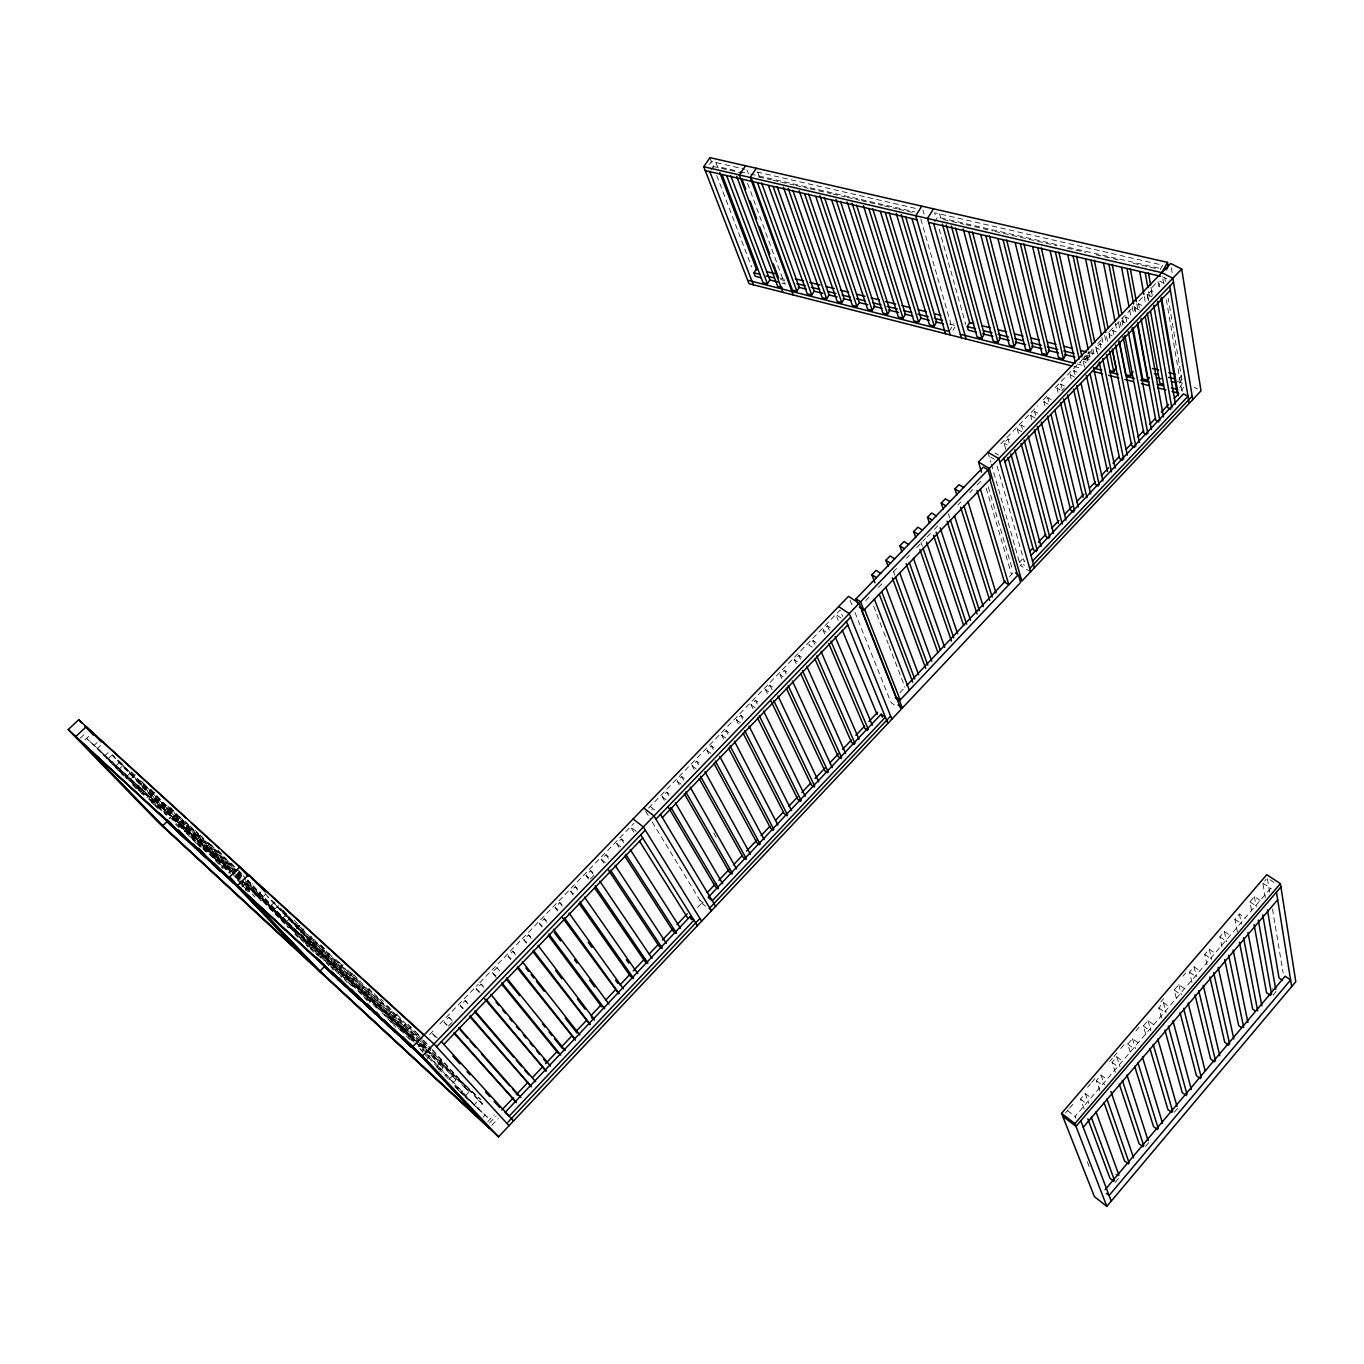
<?xml version="1.0" encoding="UTF-8"?>
<svg xmlns="http://www.w3.org/2000/svg" width="1364" height="1364" viewBox="0 0 1364 1364"><rect width="100%" height="100%" fill="white"/><g stroke="black" fill="none" stroke-linecap="round" stroke-linejoin="round"><path stroke-width="0.75" stroke-dasharray="5 3.75" d="M1179.758 387.802L1182.4 382.875L1168.198 298.204M1183.492 387.206L1181.718 390.513L1185.197 392.372M1181.207 375.714L1178.922 379.942L1179.536 383.54L1181.804 379.294L1177.712 378.271M1160.201 269.543L1162.639 265.162L934.596 212.784L935.738 216.91M1080.1 363.114L1081.652 360.369M949.208 331.435L953.828 323.677M952.993 330.293L954.834 327.19M934.664 221.991L939.608 213.926L940.734 217.984M709.365 164.55L711.411 161.515L744.812 169.187M710.849 170.142L715.964 162.572L717.481 166.544L738.009 171.165M1115.258 1182.366L1119.639 1177.149L1115.65 1174.063M1145.504 1146.476L1148.761 1142.606M1174.336 1112.24L1177.575 1108.421M1273.004 995.174L1276.107 991.492L1272.049 988.695M1084.175 1108.983L1080.51 1099.094L1085.267 1093.553L1090.978 1097.85M1099.861 1090.689L1096.332 1080.663L1101.072 1075.139L1106.784 1079.401M1115.36 1072.24L1112.069 1062.317L1116.775 1056.844L1122.504 1061.056M1130.245 1052.138L1127.738 1044.091L1132.41 1038.635L1138.156 1042.829M1145.692 1034.117L1143.305 1025.967L1147.959 1020.545L1153.705 1024.688M1161.565 1018.004L1158.786 1007.928L1163.407 1002.54L1169.17 1006.632M1176.297 998.158L1174.182 990.008L1178.786 984.638L1184.549 988.695M1192 982.506L1189.493 972.174L1194.063 966.837L1199.843 970.861M1207.038 964.655L1204.719 954.442L1209.271 949.139L1215.051 953.112M1222.059 947.128L1219.859 936.795L1224.378 931.527L1230.175 935.465M1237.387 931.8L1234.914 919.268L1239.416 914.016L1245.23 917.921M1251.419 910.078L1249.901 901.809L1254.369 896.608L1260.183 900.462M1270.617 888.305L1075.071 1116.417L1076.929 1121.293M1065.455 1112.973L1068.217 1109.75M1069.598 1108.131L1075.139 1101.703M1087.568 1087.21L1090.348 1084.005M1091.729 1082.385L1097.253 1075.957M1109.699 1061.465L1112.461 1058.242M1113.842 1056.64L1119.367 1050.195M1120.765 1048.592L1126.289 1042.164M1135.973 1030.894L1141.497 1024.449M1160.849 1001.926L1163.611 998.704M1182.98 976.181L1185.742 972.958M1265.315 897.614L1262.859 883.19L1266.201 879.303M487.732 1121.651L494.279 1114.746M489.54 1122.981L496.104 1116.059M1022.386 559.121L1019.471 562.207L1024.586 565.344M899.78 692.861L905.304 686.996M1009.496 576.665L1013.299 572.641M491.756 1125.351L498.303 1118.446M697.464 907.537L701.659 903.087L650.014 818.4M1030.638 571.789L1020.408 565.531L1024.79 560.894M432.644 1050.672L478.525 1100.288L474.041 1104.993L425.039 1052.479M432.456 1049.786L482.515 1103.953L478.031 1108.676L424.835 1051.627M482.907 1117.269L485.158 1114.899L458.611 1090.45M432.047 1052.258L465.294 1088.131L460.827 1092.82L464.783 1096.451L469.25 1091.763L431.757 1051.286M452.763 1083.204L456.105 1079.708L430.461 1052.053M448.841 1079.589L452.183 1076.111L420.76 1042.266M436.974 1066.495L439.208 1064.176L429.131 1053.349M439.754 1071.217L443.078 1067.739L430.154 1053.843M448.432 1026.069L452.064 1022.318M590.424 878.979L593.903 875.381M1061.721 390.769L1064.346 388.041M865.629 600.62L869.84 596.256M878.45 587.338L882.866 582.752M893.164 572.062L897.58 567.492M906.429 558.319L909.362 555.267M916.727 547.646L925.559 538.473M927.026 536.956L932.925 530.852M934.391 529.317L940.273 523.213M957.937 504.902L960.887 501.85M969.719 492.677L972.668 489.625M977.136 484.987L982.967 478.952M427.222 1058.958L430.189 1055.907L419.089 1044.585M418.083 1046.512L423.761 1040.63M429.558 1034.628L433.991 1030.042M439.907 1023.938L478.338 984.177M479.821 982.66L633.902 823.31M648.582 808.136L840.071 610.117L842.628 616.375M1000.801 443.88L1037.544 405.892M1043.426 399.805L1049.308 393.719M1055.19 387.649L1080.169 361.801M1081.635 360.284L1090.467 351.162M1097.815 343.558L1103.681 337.488M1109.563 331.401L1133.092 307.088M1138.957 301.001L1143.373 296.448M1152.188 287.327L1158.07 281.24M447.017 1025.421L444.187 1022.25L449.012 1017.237L453.274 1021.056M463.061 1008.814L460.265 1005.592L465.09 1000.63L469.352 1004.398M479.02 992.293L476.275 989.036L481.066 984.092L483.913 986.581M496.223 977.494L492.199 972.566L496.956 967.639L499.821 970.111M510.682 959.506L508.039 956.181L512.779 951.271L517.075 954.953M526.402 943.223L523.81 939.864L528.516 934.988L531.397 937.426M542.037 927.043L539.496 923.65L544.185 918.79L547.066 921.194M557.586 910.93L555.097 907.503L559.769 902.678L562.65 905.048M573.068 894.903L570.612 891.442L575.267 886.634L579.615 890.181M588.464 878.962L586.077 875.449L590.68 870.675L595.045 874.188M603.792 863.088L601.439 859.559L606.042 854.802L608.958 857.121M619.034 847.3L616.733 843.736L621.302 838.996L625.701 842.441M664.285 800.327L662.154 796.729L666.672 792.075L669.622 794.308M679.238 784.846L677.158 781.214L681.642 776.576L686.075 779.901M694.106 769.432L692.077 765.784L696.544 761.163L699.493 763.363M708.922 754.104L706.927 750.422L711.36 745.835L714.327 748.001M723.653 738.862L721.692 735.145L726.108 730.575L729.092 732.724M738.299 723.687L736.389 719.936L740.788 715.384L743.772 717.515M752.894 708.581L751.018 704.796L755.4 700.261L758.384 702.375M767.403 693.543L765.579 689.724L769.944 685.222L774.428 688.377M781.862 678.59L780.072 674.737L784.402 670.253L787.403 672.333M796.235 663.688L794.479 659.835L798.793 655.368L803.311 658.454M816.132 642.58L813.132 640.551L808.835 644.984L813.353 648.053M824.743 634.055L823.106 630.202L827.385 625.786L830.403 627.815M1005.694 449.216L1004.006 443.061L1008.013 438.918L1011.116 440.691M1018.431 433.292L1017.356 429.251L1021.346 425.108L1024.449 426.881M1031.696 419.566L1030.655 415.491L1034.628 411.382L1037.731 413.139M1044.892 405.909L1043.886 401.8L1047.842 397.708L1052.496 400.317M1058.038 392.303L1057.049 388.177L1060.987 384.102L1065.659 386.677M1071.115 378.766L1070.16 374.623L1074.082 370.565L1077.202 372.27M1084.551 367.257L1083.204 361.119L1087.108 357.078L1091.797 359.602M1097.509 353.839L1096.196 347.684L1100.083 343.66L1103.203 345.331M1109.972 338.442L1109.12 334.299L1112.99 330.31L1116.127 331.964M1122.811 325.144L1121.992 320.983L1125.846 317.011L1128.983 318.647M1135.581 311.913L1134.814 307.735L1138.633 303.78L1141.787 305.4M1148.676 300.83L1147.567 294.539L1151.369 290.6L1154.524 292.203M405.62 1024.023L401.971 1027.757L423.59 1050.928M410.99 1026.581L406.148 1031.576L414.775 1040.834M397.146 1013.929L392.303 1018.891L414.042 1042.164M391.809 1011.389L388.177 1015.106L412.883 1041.533M374.52 1002.574L379.345 997.647L383.437 1001.398M378.612 1006.325L382.227 1002.625M361 990.179L364.614 986.513M369.866 988.985L365.041 993.879L395.355 1026.205M352.406 973.044L347.615 977.886L370.923 1002.693M351.622 981.569L356.413 976.692M332.083 968.952L334.964 966.036M343.114 964.536L338.323 969.361L369.9 1002.949M325.161 957.289L328.741 953.692M326.081 963.103L328.98 960.188L414.741 1038.856M328.502 965.678L331.384 962.762L280.438 908.629M334.351 965.729L339.142 960.904M315.681 941.757L312.117 945.32L336.857 971.543M316.67 954.783L319.551 951.901L267.787 896.983M317.761 955.465L320.659 952.566L245.503 883.65M324.803 950.094L321.222 953.692L353.088 987.502M320.199 958.039L323.08 955.141M311.793 938.193L308.23 941.757L341.767 977.289M300.097 925.235L295.357 929.958L328.468 964.979M303.95 928.748L299.21 933.488L333.686 969.975M286.15 914.733L282.604 918.262L317.369 954.971M286.423 921.757L291.146 917.051M274.693 902.013L269.987 906.668L299.125 937.409M278.478 905.474L273.755 910.146L308.656 946.974M257.472 895.21L262.178 890.573M265.912 894L261.206 898.637L289.015 927.929M241.752 887.111L248.606 880.394M245.452 890.504L252.306 883.787M235.887 876.523L239.996 872.517M224.293 864.759L227.788 861.349M212.221 853.693L216.876 849.175M220.661 861.434L224.156 858.024M200.252 842.713L203.73 839.337M208.624 850.386L213.261 845.868M196.689 839.44L201.326 834.956M184.873 828.596L188.334 825.254M188.403 831.835L193.023 827.385M169.136 818.843L171.932 816.166L234.557 873.608M173.16 817.854L177.763 813.438M176.655 821.077L181.276 816.644M161.549 807.215L164.618 804.283M165.027 810.404L168.096 807.454M154.644 792.296L150.057 796.678L181.514 829.039M153.501 799.833L156.553 796.9M143.237 781.879L138.668 786.227L166.34 815.041M145.13 786.448L142.078 789.347L169.699 818.127M130.415 772.996L127.381 775.86L161.003 810.847M135.326 774.633L130.756 778.963L161.429 810.881M119.231 762.749L116.196 765.613L144.09 794.598M122.572 765.801L119.538 768.682L147.397 797.633M108.131 752.587L105.113 755.434L143.425 795.212M111.456 755.622L108.421 758.486L143.749 795.161M97.134 742.528L94.116 745.358L123.698 776.048M100.424 745.545L97.407 748.376L126.954 779.032M80.22 738.18L86.239 732.57M84.977 739.765L89.495 735.554M757.02 172L917.921 208.948M740.055 171.642L748.29 173.552M750.353 174.012L914.937 211.949M940.7 217.882L1161.258 268.725M713.338 166.459L719.527 167.891M721.59 168.352L727.762 169.784M729.825 170.261L742.204 173.109M758.691 176.928L771.052 179.775M773.115 180.253L779.304 181.668M781.367 182.145L793.729 185.01M795.792 185.487L808.17 188.334M810.233 188.812L830.847 193.569M832.91 194.046L845.271 196.893M847.334 197.371L859.695 200.218M861.758 200.696L867.947 202.128M870.01 202.605L882.372 205.453M884.435 205.93L896.813 208.777M898.876 209.255L915.363 213.057M943.274 219.502L963.939 224.259M966.002 224.736L992.856 230.942M994.919 231.42L1056.912 245.708M1067.228 248.095L1085.829 252.391M1096.162 254.761L1118.889 260.012M1133.348 263.354L1156.075 268.589M1088.779 352.509L1096.997 354.572M780.089 278.154L784.317 279.211M1085.437 355.032L1093.638 357.095M780.6 279.535L784.692 280.575M1084.397 356.123L1092.615 358.203M949.6 324.086L955.755 325.638M1084.448 358.135L1090.637 359.704M1177.303 381.579L1183.492 383.148M781.879 283.013L785.971 284.053M1083.118 359.158L1087.227 360.198M1077.168 363.949L1085.369 366.029M1073.86 366.439L1082.044 368.536M1162.486 276.687L1167.993 279.467M1164.191 283.405L1158.684 280.609L1159.758 286.9M1147.567 294.539L1152.273 296.96M1134.814 307.735L1139.52 310.174M1121.992 320.983L1125.13 322.637M1109.12 334.299L1112.257 335.97M1194.063 387.171L1197.541 389.013M1096.196 347.684L1099.333 349.355M1083.204 361.119L1086.324 362.807M1070.16 374.623L1074.832 377.18M1057.049 388.177L1060.169 389.899M1043.886 401.8L1048.541 404.409M1030.655 415.491L1035.31 418.134M1017.356 429.251L1022.011 431.911M1004.006 443.061L1007.092 444.852M994.885 452.933L998.482 455.03M990.844 457.093L994.458 459.208M1274.112 882.474L1267.309 878.007L1269.731 892.465M1262.859 883.19L1271.35 888.782M841.111 618.028L835.808 614.516L838.246 620.398M1249.901 901.809L1255.715 905.679M823.106 630.202L826.141 632.231M1234.914 919.268L1240.711 923.172M894.375 704.83L891.016 702.545L853.25 608.139M1219.859 936.795L1225.656 940.751M794.479 659.835L797.497 661.881M1204.719 954.442L1210.499 958.432M780.072 674.737L783.072 676.817M1189.493 972.174L1195.256 976.198M765.579 689.724L768.58 691.838M1174.182 990.008L1179.945 994.066M751.018 704.796L755.503 707.967M1158.786 1007.928L1164.532 1012.037M736.389 719.936L740.857 723.142M1143.305 1025.967L1149.051 1030.11M721.692 735.145L726.159 738.384M1127.738 1044.091L1133.467 1048.285M706.927 750.422L711.377 753.695M1112.069 1062.317L1117.798 1066.563M692.077 765.784L696.51 769.074M1096.332 1080.663L1102.044 1084.926M677.158 781.214L681.574 784.556M1080.51 1099.094L1086.204 1103.408M662.154 796.729L666.57 800.088M1067.466 1110.62L1075.787 1116.963M654.567 809.892L650.151 806.499L652.333 810.114M636.357 831.409L630.492 826.84L633.851 832.193M699.971 900.308L703.227 902.883M701.659 903.087L709.809 909.498M616.733 843.736L621.114 847.18M601.439 859.559L605.804 863.037M586.077 875.449L588.975 877.802M570.612 891.442L573.511 893.812M555.097 907.503L557.978 909.89M539.496 923.65L542.378 926.054M523.81 939.864L526.674 942.302M508.039 956.181L510.903 958.636M492.199 972.566L496.479 976.283M476.275 989.036L480.554 992.804M460.265 1005.592L463.112 1008.132M444.187 1022.25L447.017 1024.79M437.111 1037.799L431.467 1032.667L437.162 1038.908M236.108 875.04L243.951 882.218M416.31 1040.289L425.67 1048.865M427.222 1050.297L480.247 1098.924M240.2 879.115L167.158 812.126L112.615 755.162M241.769 880.547L413.94 1038.481M420.163 1044.193L424.835 1048.473M426.403 1049.905L480.912 1099.913M231.249 871.153L86.495 738.35L230.942 871.238M414.349 1039.112L248.794 887.231L416.89 1041.84M181.139 827.232L184.328 830.182M191.83 837.053L195.052 840.019M202.605 846.959L205.862 849.942M213.483 856.933L216.757 859.951M224.446 867.01L227.754 870.044M235.512 877.154L238.836 880.223L235.972 877.018M272.681 911.288L246.049 883.719M303.916 939.966L307.429 943.189L247.856 880.189M343.097 975.942L270.925 899.865M351.571 983.717L355.203 987.059L281.376 908.543M367.428 998.278L297.42 924.315M376.038 1006.189L379.738 1009.599L311.231 936.522M388.433 1017.578L392.184 1021.005M439.208 1064.176L443.078 1067.739M452.183 1076.111L456.105 1079.708M465.294 1088.131L469.25 1091.763M478.525 1100.288L482.515 1103.953M465.55 1097.168L487.391 1117.286L485.158 1114.899M148.864 799.168L157.661 808.306M151.421 802.22L154.354 805.272M132.871 785.17L137.287 789.773M112.24 754.889L200.252 847.18M111.899 754.957L185.078 831.767M186.544 833.302L196.825 844.026M175.53 824.197L179.877 828.732M144.038 783.771L229.203 873.045M140.68 780.702L224.225 868.288M131.387 772.007L223.304 868.374M130.978 772.024L213.995 859.064M215.461 860.599L222.741 868.203M120.117 762.016L201.497 847.027M202.963 848.561L208.811 854.665M118.446 760.379L205.35 851.494M179.86 816.746L233.943 873.591M235.409 875.125L242.724 882.815M244.173 884.349L250.021 890.487L243.73 884.332M170.551 807.437L174.933 812.04M176.399 813.575L242.263 882.781M169.835 807.778L230.124 870.897M240.354 881.621L254.949 896.949M167.874 806.192L230.891 872.176M232.357 873.71L238.206 879.848M239.655 881.383L249.902 892.124M150.995 789.551L229.817 872.142M237.148 879.848L248.896 892.141M150.483 789.483L230.652 873.489M239.467 882.73L248.282 891.971M300.574 938.961L307.855 946.633M210.653 844.299L236.603 871.664M238.035 873.182L243.815 879.269M245.247 880.786L284.172 921.842L246.066 882.133M208.539 842.56L235.972 871.477M237.404 873.011L240.303 876.046M294.863 934.101L297.778 937.17M200.269 835.007L206.066 841.111M207.516 842.645L243.713 880.786M245.162 882.303L288.247 927.622M195.291 830.25L203.986 839.423M205.453 840.94L235.904 873.028M237.353 874.546L240.252 877.598M190.005 825.817L235.12 873.284M236.569 874.818L261.308 900.854L244.804 883.94M185.061 821.094L234.591 873.216M236.057 874.733L243.338 882.406M239.126 870.965L242.042 874.051M231.147 863.037L245.691 878.433M247.157 879.968L309.543 946.207M310.992 947.724L319.67 956.897M218.325 850.71L222.707 855.33M224.173 856.882L237.319 870.761M238.785 872.312L241.701 875.398M247.549 881.57L295.749 932.465L246.918 881.4M217.66 850.505L226.424 859.78M227.89 861.315L236.671 870.59M238.137 872.125L245.452 879.848M310.122 948.509L314.487 953.112M271.743 900.172L355.51 989.514M265.093 893.676L269.475 898.313M338.306 973.095L347.036 982.336M294.027 920.12L299.79 926.241M301.222 927.776L377.777 1009.428M280.49 908.185L367.445 1000.886M321.222 945.201L327.019 951.39M328.468 952.942L410.121 1039.982M320.233 944.758L403.233 1033.23M310.122 935.926L395.713 1027.177M416.208 1042.369L423.403 1050.075M350.241 972.191L414.537 1041.107M347.735 970.111L413.582 1040.664M419.839 1048.37L422.738 1051.474M428.552 1057.68L437.247 1066.989M438.697 1068.541L448.841 1079.401M454.638 1085.608L464.783 1096.451M338.562 961.722L404.733 1032.531L333.208 956.607M420.146 1049.291L423.045 1052.411M424.511 1053.963L428.859 1058.617M436.122 1066.392L439.038 1069.495M455.013 1086.596L459.378 1091.268M374.162 993.623L418.68 1041.499M420.112 1043.034L428.722 1052.309M368.689 988.371L374.452 994.561M375.884 996.112L414.741 1037.885M420.487 1044.074L427.682 1051.797M367.99 989.122L414.264 1038.822M420.061 1045.029L427.29 1052.786M353.856 974.595L358.203 979.267M359.653 980.818L417.64 1043.034M407.239 1024.824L421.664 1040.391M423.096 1041.943L430.308 1049.734M397.35 1014.833L401.698 1019.505M403.13 1021.073L420.487 1039.777M421.936 1041.346L430.598 1050.706M387.7 1006.001L429.029 1050.519M386.489 1005.353L419.345 1040.732M415.287 1031.218L422.431 1038.959M423.863 1040.51L431.024 1048.251M408.262 1024.313L415.423 1032.071M416.855 1033.622L431.212 1049.121M449.012 1017.237L453.257 1022.028M465.09 1000.63L467.852 1003.853M481.066 984.092L483.777 987.348M496.956 967.639L499.633 970.946M512.779 951.271L515.404 954.612M528.516 934.988L531.09 938.364M544.185 918.79L546.708 922.2M559.769 902.678L562.241 906.122M575.267 886.634L577.688 890.112M590.68 870.675L593.067 874.188M606.042 854.802L608.378 858.348M621.302 838.996L623.604 842.577M645.632 811.188L648.923 816.593M666.672 792.075L668.786 795.672M681.642 776.576L683.705 780.208M713.73 832.944L717.873 840.224M696.544 761.163L698.556 764.829M711.36 745.835L713.338 749.535M726.108 730.575L728.052 734.292M740.788 715.384L742.698 719.135M755.4 700.261L757.259 704.063M769.944 685.222L772.655 690.951M784.402 670.253L786.176 674.106M798.793 655.368L800.532 659.238M813.132 640.551L814.819 644.456M827.385 625.786L829.823 631.583M850.113 600.279L852.466 606.179M873.676 606.145L882.849 629.895M883.616 631.873L888.203 643.74M888.97 645.735L905.031 687.286M1087.347 1161.872L1089.631 1167.789M709.928 157.627L713.679 167.482M716.714 175.445L751.649 266.918M747.608 183.373L784.522 283.678M1085.267 1093.553L1088.898 1103.493M746.943 169.767L748.41 173.757M893.403 571.192L894.869 575.182M757.77 172.256L759.936 178.241M1101.072 1075.139L1104.465 1084.977M921.024 542.343L922.388 546.316M1116.775 1056.844L1120.032 1066.801M948.44 513.921L949.736 517.945M1132.41 1038.635L1135.513 1048.745M986.206 488.21L1011.628 574.824M988.218 486.812L1012.702 570.595M1147.959 1020.545L1150.909 1030.775M987.962 452.268L990.861 462.379M991.372 464.152L1020.408 565.531M920.819 219.075L951.032 324.444M922.899 210.09L924.076 214.233M997.101 466.096L1024.176 561.542M939.114 229.016L965.712 324.393M1008.013 438.918L1009.121 442.942M1163.407 1002.54L1166.152 1012.651M1021.346 425.108L1022.42 429.183M1178.786 984.638L1181.395 994.885M1034.628 411.382L1035.668 415.457M1047.842 397.708L1048.848 401.817M1194.063 966.837L1196.484 976.965M1060.987 384.102L1061.959 388.228M1074.082 370.565L1075.02 374.708M1209.271 949.139L1211.556 959.386M1087.108 357.078L1087.995 361.17M1088.728 351.707L1090.501 359.925M1092.922 348.86L1094.678 357.095M1091.507 349.593L1092.82 355.765M1095.701 346.746L1097.014 352.918M1100.083 343.66L1100.936 347.769M1101.856 337.42L1103.135 343.609M1224.378 931.527L1226.543 941.893M1104.635 335.288L1106.323 343.523M1106.596 336.635L1107.858 342.824M1108.949 332.424L1110.211 338.613M1112.99 330.31L1113.825 334.436M1115.411 323.132L1117.048 331.384M1118.616 323.012L1120.236 331.264M1120.253 322.347L1121.072 326.473M1239.416 914.016L1241.393 924.263M1122.64 318.085L1123.851 324.291M1125.846 317.011L1127.039 323.234M1129.818 310.89L1130.603 315.016M1132.222 306.593L1133.774 314.862M1133.995 305.962L1135.53 314.232M1138.633 303.78L1139.4 307.94M1136.775 303.729L1137.917 309.935M1254.369 896.608L1256.227 906.958M1144.277 296.551L1145.385 302.757M1148.59 291.64L1149.681 297.846M1147.056 294.3L1148.164 300.506M1151.011 287.293L1152.461 295.562M1151.369 290.6L1152.478 296.892M1158.036 281.683L1159.11 287.975M1162.827 278.785L1163.56 283.115M1166.373 299.739L1182.315 394.077M1164.72 277.557L1165.419 281.683M1272.476 909.004L1283.149 973.061M1171.335 267.685L1172.375 273.993"/><path stroke-width="1.5" d="M1132.955 327.394L1142.725 379.004L1147.874 380.317L1149.409 377.504M1119.094 341.682L1125.641 374.674L1130.756 375.97L1133.058 371.792M1110.364 370.803L1113.757 371.656L1116.059 367.496L1112.291 348.928M703.773 166.732L1161.804 272.647L1167.499 262.382L709.928 157.627L703.773 166.732L748.989 283.678L1071.814 365.927M1166.271 269.85L1168.164 266.423L1167.499 262.382M1096.878 367.376L1099.196 363.216M1032.65 246.884L1058.481 357.641L1063.46 358.903L1065.778 354.776L1041.329 247.958M1015.242 242.843L1041.977 353.447L1046.921 354.691L1049.257 350.599L1023.938 243.917M997.971 238.836L1025.575 349.286L1030.485 350.531L1032.838 346.456L1006.649 239.928M980.801 234.864L1009.292 345.16L1014.168 346.388L1016.521 342.33L989.497 235.938M963.223 228.862L993.128 341.051L997.971 342.279L1000.324 338.238L972.464 231.999M946.309 224.941L977.067 336.976L981.875 338.187L984.245 334.163L955.567 228.078M976.471 332.202L968.252 330.122L967.281 326.593L969.651 322.586L973.76 323.626M896.233 213.347L929.515 324.905L934.238 326.098L936.625 322.126L905.543 216.484M880.411 211.556L913.88 320.949L918.569 322.126L920.956 318.17L889.106 212.665M863.446 205.742L898.347 316.994L903.002 318.187L905.389 314.232L872.789 208.88M847.215 201.991L882.917 313.089L887.538 314.249L889.942 310.327L856.575 205.129M933.488 208.811L927.52 218.462L961.313 337.778M831.767 200.269L867.589 309.202L872.176 310.361L874.58 306.457L840.48 201.395M921.774 206.135L915.807 215.768L950.231 334.947M815.791 196.552L852.347 305.331L856.916 306.491L859.32 302.586L824.504 197.695M799.219 190.858L837.223 301.495L841.759 302.637L844.163 298.767L808.63 194.012M783.447 187.209L822.185 297.676L826.686 298.818L829.107 294.965L792.859 190.346M768.495 185.589L807.249 293.891L811.716 295.016L814.155 291.18L777.207 186.732M752.212 179.98L792.416 290.123L796.849 291.248L799.287 287.412L761.606 183.015M722.136 174.797L763.022 282.672L767.403 283.78L769.859 279.978L730.831 175.871M761.419 277.847L755.281 276.295L753.951 272.817L756.406 269.049M756.338 168.266L750.217 177.473L793.166 294.931M745.494 165.777L739.373 174.967L782.851 292.305M1106.835 1206.373L1295.8 981.654L1280.387 883.633L1266.764 874.699L1061.584 1113.365L1094.405 1196.654L1106.835 1206.373L1074.917 1123.578L1061.584 1113.365M1105.113 1189.715L1285.144 976.215L1290.617 979.932L1109.102 1195.495L1106.426 1193.415M1280.915 886.924L1075.991 1126.374L1062.692 1116.178M1083.255 1127.278L1277.676 899.763M1074.917 1123.578L1280.387 883.633M1018.345 574.67L1020.596 582.462L902.388 707.984L899.507 700.67L1018.345 574.67L1015.396 572.863M1032.548 561.133L1187.993 396.293L1183.509 393.906L1031.048 555.387M506.862 1123.339L699.92 918.449M709.757 908.015L890.641 716.066M1029.718 568.464L1192.153 396.089M509.045 1125.709L433.974 1043.971L78.72 719.766L68.2 729.569L157.423 821.452L498.559 1136.843L901.075 709.382L859.167 603.297L848.527 596.341L412.678 1046.717L489.147 1128.13M501.782 1110.023L513.461 1097.662M516.393 1094.576L528.073 1082.215M532.454 1077.577L542.667 1066.767M545.6 1063.681L557.279 1051.32M561.661 1046.682L571.874 1035.856M576.256 1031.218L586.469 1020.408M590.851 1015.771L601.081 1004.961M605.463 1000.324L615.676 989.497M620.057 984.876L630.287 974.049M633.203 970.963L644.882 958.602M649.264 953.965L658.028 944.689M662.41 940.052L672.623 929.242M677.004 924.604L687.234 913.795M707.251 892.602L715.981 883.361M718.896 880.274L729.092 869.482M733.457 864.861L742.204 855.62M746.568 851L756.764 840.207M761.129 835.586L769.876 826.328M775.707 820.173L782.987 812.467M788.801 806.294L797.548 797.053M801.913 792.416L810.659 783.175M815.024 778.554L825.22 767.762M829.585 763.141L838.331 753.883M842.696 749.262L851.443 740.021M855.808 735.401L864.554 726.142M868.919 721.522L877.649 712.281M1029.701 551.38L1032.616 548.294M1038.464 542.105L1045.779 534.364M1051.627 528.175L1058.924 520.451M1064.773 514.262L1072.087 506.521M1076.469 501.884L1083.783 494.143M1089.631 487.954L1095.48 481.782M1101.328 475.593L1108.625 467.852M1113.007 463.214L1118.855 457.025M1126.17 449.285L1132.018 443.095M1137.866 436.923L1143.714 430.734M1149.562 424.545L1155.41 418.356M1161.258 412.167L1168.556 404.426M1174.404 398.254L1178.786 393.599M906.753 685.461L1005.251 581.166M689.792 916.847L505.106 1112.444L509.164 1116.178L693.986 920.171L689.792 916.847L691.514 919.592M881.093 714.207L708.069 897.461L712.298 900.769L885.406 717.174L881.093 714.207L882.355 717.311M498.559 1136.843L422.55 1055.804L859.167 603.297M987.979 469.813L990.537 478.628L863.872 610.151L860.582 601.831L987.979 469.813L983.342 467.068L856.012 598.847L857.99 603.843M1181.718 269.032L1201.002 390.854L1021.858 581.115L989.343 468.398L1181.718 269.032L1170.653 263.491L978.517 462.038L981.466 472.097M436.497 1046.699L645.308 830.113M655.913 819.116L850.676 617.125M999.863 462.379L1173.517 282.263M443.846 1044.398L642.7 837.973M662.358 817.582L847.845 625.036M1004.944 461.953L1170.38 290.225M874.904 582.701L871.886 574.756L876.097 570.408L880.667 573.34M888.066 566.162L885.901 560.28L890.078 555.949L894.665 558.848M901.945 551.806L899.831 545.873L903.991 541.559L908.595 544.441M915.756 537.501L913.71 531.534L917.853 527.237L922.456 530.084M929.515 523.264L927.503 517.263L931.629 512.983L936.25 515.814M943.206 509.096L941.245 503.06L945.354 498.798L949.975 501.594M956.829 494.996L954.919 488.909L959.011 484.68L963.632 487.459M228.999 877.598L239.945 866.89L248.691 876.182M705.273 170.602L916.949 219.723M928.645 222.434L1160.645 276.261M766.653 271.624L774.854 273.67M795.331 278.819L803.532 280.882M809.687 282.416L819.917 284.991M826.072 286.542L834.274 288.588M840.412 290.14L848.613 292.203M856.814 294.249L864.998 296.312M871.153 297.863L879.337 299.91M885.492 301.461L895.739 304.036M901.877 305.57L910.078 307.633M918.279 309.696L926.463 311.742M934.664 313.805L940.819 315.357M981.978 325.689L990.196 327.752M998.414 329.815L1006.615 331.878M1014.833 333.941L1023.051 336.004M1031.269 338.067L1039.487 340.13M1047.705 342.193L1055.924 344.257M1064.125 346.32L1072.343 348.383M1080.561 350.446L1086.733 351.997M1152.444 368.502L1158.616 370.036M1168.88 372.628L1175.052 374.162M753.951 272.817L760.106 274.369M766.244 275.92L774.445 277.983M797.002 283.678L805.203 285.741M811.341 287.293L819.542 289.356M827.743 291.419L835.944 293.499M842.1 295.05L850.284 297.113M856.439 298.665L864.64 300.728M872.841 302.791L881.042 304.854M887.18 306.406L897.427 308.997M903.582 310.549L911.783 312.612M917.938 314.163L928.185 316.738M934.323 318.289L942.524 320.352M967.281 326.593L975.499 328.673M983.717 330.736L991.935 332.816M998.107 334.368L1008.371 336.959M1014.543 338.511L1022.761 340.591M1030.979 342.654L1041.244 345.245M1047.416 346.797L1057.697 349.389M1063.852 350.94L1074.133 353.532M1154.268 373.736L1158.377 374.776M1168.658 377.368L1174.813 378.919M769.603 279.91L777.787 281.99M798.247 287.156L806.431 289.219M814.632 291.299L822.816 293.362M828.954 294.914L837.138 296.977M843.276 298.528L851.46 300.609M859.644 302.672L867.828 304.752M873.966 306.303L882.15 308.366M888.305 309.918L898.535 312.509M904.673 314.061L912.857 316.124M921.041 318.187L929.225 320.267M935.363 321.819L943.547 323.882M982.626 333.754L992.873 336.345M999.028 337.897L1009.275 340.506M1015.43 342.057L1025.694 344.649M1031.849 346.2L1042.096 348.792M1048.251 350.343L1058.515 352.935M1064.67 354.504L1074.917 357.095M1156.962 377.828L1161.071 378.868M1171.335 381.46L1175.427 382.5M782.083 287.497L777.668 286.389L736.748 176.399M1163.39 384.256L1159.929 383.369L1147.26 313.089M747.66 280.234L949.208 331.435M960.324 334.265L1075.122 363.421M1093.57 368.11L1101.771 370.207M1109.972 372.287L1118.173 374.367M1126.357 376.447L1134.558 378.527M1140.713 380.096L1148.914 382.176M1157.115 384.256L1163.27 385.824M1171.471 387.905L1177.609 389.473M1092.274 371.127L1102.504 373.736M1108.642 375.305L1118.872 377.913M1125.01 379.482L1133.211 381.562M1141.395 383.642L1149.579 385.739M1157.763 387.819L1165.947 389.899M1172.085 391.468L1178.223 393.037M1161.804 272.647L1172.852 278.222L1192.733 399.652M1170.721 409.285L1167.755 407.666L1150.551 311.299M1158.769 421.936L1155.802 420.317L1137.525 322.33M1146.766 434.656L1143.799 433.019L1124.823 335.51M1134.712 447.426L1131.745 445.772L1112.478 350.821M1122.606 460.248L1119.656 458.577L1099.231 362.057M1098.242 486.061L1095.292 484.373L1073.485 389.115M987.962 452.268L998.806 458.594L1030.638 571.789M1073.656 512.114L1070.723 510.392L1047.433 416.139M978.517 462.038L989.343 468.398M1048.865 538.388L1045.932 536.632L1021.125 443.436M954.919 488.909L959.54 491.688M1036.384 551.602L1033.452 549.828L1007.962 457.434M941.245 503.06L945.866 505.856M927.503 517.263L932.106 520.093M913.71 531.534L918.296 534.381M899.831 545.873L904.417 548.754M885.901 560.28L890.47 563.196M871.886 574.756L876.455 577.688M856.012 598.847L860.582 601.831M859.32 607.168L863.872 610.151M838.621 606.588L849.243 613.595L891.886 719.152M895.176 697.737L899.507 700.67M898.075 705.052L902.388 707.984M1282.194 980.085L1279.023 977.937L1267.429 909.959M1270.6 995.481L1266.542 992.685L1254.062 924.536M867.692 730.337L864.827 728.359L828.835 643.689M1255.374 1010.997L1252.664 1009.121L1239.45 942.251M854.41 744.42L851.545 742.425L814.819 658.624M1241.411 1027.552L1238.717 1025.643L1224.684 959.523M841.059 758.554L838.195 756.543L800.6 673.373M1228.742 1045.131L1224.701 1042.249L1209.834 976.897M827.641 772.774L824.794 770.728L786.329 688.189M1214.642 1061.857L1210.601 1058.941L1195.017 994.902M814.172 787.045L811.324 784.982L771.069 701.164M1200.473 1078.651L1196.45 1075.719L1180.013 1012.446M800.634 801.384L797.804 799.304L757.566 718.027M1186.237 1095.548L1182.213 1092.598L1164.907 1030.11M787.045 815.791L784.215 813.694L743.09 733.048M1171.932 1112.53L1167.891 1109.546L1149.903 1048.387M773.388 830.25L770.558 828.153L728.529 748.154M1157.542 1129.597L1153.518 1126.579L1134.643 1066.222M759.663 844.793L756.85 842.662L713.918 763.328M1143.066 1146.749L1139.059 1143.714L1119.315 1084.158M745.886 859.388L743.073 857.257L699.221 778.588M1128.54 1163.986L1124.533 1160.935L1104.09 1102.726M732.042 874.068L729.229 871.903L684.438 793.916M643.689 808L653.987 815.945L711.428 910.777M1113.928 1181.326L1109.921 1178.24L1087.858 1118.872M633.067 818.98L643.365 826.959L701.625 921.194M718.129 888.799L715.333 886.617L668.548 807.522M676.015 933.436L673.219 931.203L624.797 856.217M661.83 948.44L659.051 946.19L608.497 870.164M647.593 963.53L644.831 961.262L594.465 887.708M633.288 978.687L630.526 976.402L579.171 903.565M618.915 993.913L562.565 917.801M591.584 1017.629L594.329 1019.965M589.964 1024.586L532.864 951.629M575.386 1040.033L517.28 967.809M546.026 1071.149L484.493 998.806M531.244 1086.818L470.017 1016.862M516.376 1102.555L454.11 1033.366M89.24 729.757L186.339 818.383M191.045 822.663L219.229 848.408M222.366 851.255L242.724 869.84M251.334 877.7L423.471 1034.833M68.2 729.569L422.55 1055.804M78.72 739.595L231.795 880.53M240.388 888.441L415.236 1049.445M84.926 745.631L230.925 880.087M246.867 894.75L413.599 1048.302M238.683 887.845L166.902 821.742L162.708 825.783L304.53 956.863M241.803 890.726L249.595 897.904M428.944 1063.119L324.325 966.735L319.96 971.134L480.657 1119.656M178.872 833.063L186.663 840.241M200.679 853.165L203.799 856.029M211.59 863.207L219.382 870.385M337.675 979.369L340.795 982.233M350.156 990.861L359.516 999.471M365.757 1005.217L368.877 1008.098M387.581 1025.336L393.821 1031.082M401.613 1038.277L410.973 1046.887M162.163 825.544L310.549 962.711M318.835 970.384L486.914 1125.76M81.976 742.579L167.925 831.17M164.771 828.238L75.77 736.543L86.307 726.688L101.311 741.948M159.196 812.876L173.978 828.221M193.552 844.316L209.613 861.025M193.177 844.316L206.322 858.007M178.19 829.653L201.633 854.034M177.849 829.687L195.461 847.999M168.761 821.162L173.177 825.749M177.593 830.335L187.891 841.025M166.988 819.696L186.152 839.593M160.935 814.291L180.133 834.222M78.72 719.766L81.669 722.852M84.619 725.921L93.468 735.162M321.29 972.941L237.592 885.526L248.572 874.767L257.148 883.889M229.612 877.836L242.826 891.613M223.287 871.647L313.004 965.286M228.129 877.154L309.458 962.012M213.943 862.866L233.108 882.849M198.786 848.425L204.6 854.495M211.88 862.065L220.61 871.153M198.36 848.391L220.201 871.136M230.226 877.478L234.625 882.065M244.088 891.851L324.854 976.232M331.179 971.236L345.74 986.598M319.722 960.307L338.749 980.341M316.09 956.948L333.668 975.482M356.686 994.305L375.356 1014.083M351.503 989.343L370.207 1009.138M350.037 988.985L361.596 1001.21M339.09 977.937L347.786 987.11M350.684 990.162L359.363 999.352M333.396 973.078L350.838 991.492M384.426 1020.204L398.885 1035.549M239.041 866.481L247.668 875.637M376.276 1012.088L379.175 1015.157M384.955 1021.312L395.1 1032.054M367.41 1003.938L387.785 1025.523M368.007 1005.08L382.585 1020.528M409.763 1043.477L424.289 1058.958M402.96 1036.811L485.124 1124.413M402.926 1038.055L411.536 1047.211M255.051 881.093L265.213 891.903M393.344 1028.405L409.166 1045.233M452.814 1056.094L459.941 1063.903M467.051 1071.712L469.898 1074.832M485.567 1092.018L489.847 1096.707M494.109 1101.379L499.804 1107.636M441.356 1041.653L513.529 1120.952M454.093 1032.412L516.325 1102.197M458.901 1027.416L520.792 1097.457M460.299 1029.991L467.358 1037.97M470.171 1041.158L475.814 1047.535M481.458 1053.912L509.676 1085.812M512.489 1089.001L518.132 1095.377M470.086 1015.805L531.21 1086.426M474.877 1010.843L535.66 1081.703M474.774 1011.918L513.58 1057.083M516.342 1060.322L521.883 1066.767M524.663 1069.99L528.806 1074.832M486.01 999.301L546.026 1070.723M490.767 994.356L550.459 1066.034M496.036 1002.046L498.747 1005.302M502.839 1010.195L505.55 1013.469M509.624 1018.362L512.353 1021.619M516.427 1026.512L519.155 1029.786M523.23 1034.679L525.958 1037.936M530.033 1042.846L532.761 1046.103M536.836 1050.996L539.564 1054.27M543.639 1059.163L546.367 1062.42M501.85 982.864L560.774 1055.105M501.611 984.075L558.012 1053.161M506.317 979.199L519.667 995.703M542.378 1023.75L545.054 1027.058M549.061 1032.002L551.721 1035.31M554.398 1038.601L562.411 1048.507M506.573 977.937L565.173 1050.433M517.604 966.513L575.438 1039.556M522.31 961.62L579.836 1034.918M525.89 967.963L528.516 971.287M531.142 974.629L533.767 977.971M536.376 981.313L544.253 991.321M565.225 1018.004L577.04 1033.025M533.273 950.231L590.049 1024.091M555.54 970.401L561.985 978.841M577.432 999.079L585.156 1009.189M537.962 945.371L594.414 1019.454M548.379 935.534L601.729 1006.888M548.874 934.05L604.593 1008.695M553.545 929.208L608.941 1004.075M554.278 932.43L560.604 940.938M574.483 959.693L577.023 963.103M589.64 980.136L594.704 986.956M564.406 917.938L619.051 993.367M588.259 942.268L591.976 947.434M615.522 980.153L617.994 983.597M569.044 913.13L623.382 988.781M579.836 901.911L633.459 978.107M584.457 897.12L637.755 973.538M626.315 959.676L628.753 963.154M595.216 885.969L647.781 962.916M599.802 881.195L652.077 958.381M610.492 870.113L662.052 947.809M615.062 865.356L666.314 943.291M625.718 854.324L676.254 932.771M630.253 849.602L680.5 928.27M639.46 841.128L687.661 917.904M640.756 834.853L697.413 925.662M660.449 814.41L715.623 906.327M670.9 807.42L718.453 888.066M675.385 802.765L722.63 883.616M685.819 791.938L732.383 873.301M690.184 787.164L736.577 868.919M700.567 776.389L746.279 858.638M705.018 771.785L750.422 854.239M715.35 761.061L760.089 844.009M719.766 756.474L764.215 839.627M730.047 745.818L773.831 829.448M734.446 741.249L777.94 825.101M744.676 730.627L787.505 814.956M749.041 726.091L791.597 810.625M759.237 715.537L801.128 800.532M763.584 711.019L805.203 796.218M773.712 700.499L814.683 786.158M778.043 695.998L818.741 781.862M788.136 685.546L828.187 771.871M792.433 681.062L832.211 767.591M802.475 670.645L841.605 757.634M806.772 666.195L845.629 753.388M816.746 655.845L854.989 743.465M821.026 651.412L858.979 739.237M830.966 641.097L868.288 729.365M835.143 636.528L872.295 725.188M842.287 630.185L877.086 714.497M846.413 621.541L887.93 723.346M861.571 610.39L895.824 697.038L900.172 699.971L864.571 609.435M709.826 171.659L753.337 284.786M874.409 599.222L909.379 690.201M1080.782 1120.765L1111.234 1201.121M719.749 172.512L756.764 270.004M879.439 594.636L912.686 682.085M726.722 175.854L767.403 283.78M881.707 591.601L914.767 678.999M885.884 587.27L918.688 674.856M742.101 179.434L745.733 189.255M750.098 201.037L756.645 218.734M759.543 226.595L769.722 254.096M773.354 263.917L778.452 277.676M1091.285 1117.235L1114.524 1180.389M892.397 577.961L925.679 668.326M895.602 577.194L927.81 665.189M1095.991 1111.728L1118.923 1175.171M899.66 572.624L931.748 661.165M757.583 183.015L796.849 291.248M906.173 563.673L937.903 652.657M909.328 562.582L940.137 649.554M773.166 186.663L811.716 295.016M913.454 558.302L944.723 647.423M788.17 188.3L826.686 298.818M1106.92 1098.941L1129.17 1163.015M919.882 549.436L951.475 640.995M923.07 548.311L953.777 637.841M804.658 193.978L841.759 302.637M1110.91 1091.473L1133.552 1157.814M926.514 542.054L957.63 633.749M933.522 535.285L963.615 625.428M819.9 195.649L856.916 306.491M936.096 532.096L966.65 624.201M940.188 527.851L970.486 620.126M835.927 199.366L872.176 310.361M1122.35 1080.424L1143.765 1145.777M947.11 521.201L977.033 613.902M950.384 519.957L979.454 610.629M1126.988 1074.985L1148.113 1140.611M852.074 203.117L887.538 314.249M954.459 515.728L983.291 606.571M868.97 208.897L903.002 318.187M960.614 507.169L989.735 600.45M963.939 505.891L992.225 597.108M1137.798 1062.334L1158.258 1128.591M967.997 501.679L996.044 593.067M1142.418 1056.929L1162.588 1123.442M885.321 212.699L918.569 322.126M977.016 490.46L1004.433 582.019L1008.831 584.747L980.409 489.13M901.195 214.489L934.238 326.098M989.872 479.327L1017.697 575.352M1153.177 1044.347L1172.682 1111.489M911.953 218.564L945.491 333.737M1157.78 1038.976L1176.996 1106.374M933.675 223.594L966.087 338.988M1003.904 458.185L1034.406 567.782M942.422 224.088L969.923 323.558M1010.894 453.956L1037.288 550.442M951.373 226.117L981.875 338.187M1168.368 1026.12L1187.038 1094.525M1014.884 449.813L1041.039 546.47M1172.955 1020.766L1191.318 1089.427M1024.142 440.009L1049.803 537.246M968.866 232.085L997.971 342.279M1028.115 435.883L1053.537 533.273M985.933 236.057L1014.168 346.388M1183.594 1008.337L1201.309 1077.594M1034.304 429.762L1058.345 523.486M1037.373 426.284L1062.249 524.049M1188.129 1003.017L1205.06 1070.484M1041.329 422.175L1065.966 520.11M1003.137 240.047L1030.485 350.531M1051.047 414.656L1074.627 510.92M1054.986 410.581L1078.344 506.999M1060.476 402.602L1083.033 497.349M1020.46 244.054L1046.921 354.691M1198.717 990.639L1215.512 1060.749M1203.236 985.337L1219.757 1055.719M1063.664 399.004L1086.972 497.86M1067.586 394.929L1090.654 493.956M1037.902 248.112L1063.46 358.903M1076.707 385.466L1099.248 484.851M1081.089 383.489L1102.93 480.946M1050.178 250.959L1075.105 361.852M1055.463 252.187L1079.197 359.005M1213.687 972.702L1229.646 1044.057M1218.188 967.434L1233.857 1039.044M1086.358 375.424L1107.5 471.45M1058.856 252.016L1081.976 356.925M1090.16 374.06L1111.472 471.893M1093.553 367.803L1115.138 468.057M1067.841 255.051L1088.284 349.644M1073.161 256.296L1092.035 344.751M1076.52 256.108L1094.832 342.62M1228.657 955.192L1243.695 1027.382M1102.606 358.408L1123.663 459.037M1106.477 354.401L1127.295 455.167M1085.642 259.177L1101.43 335.373M1233.124 949.958L1247.889 1022.403M1090.995 260.422L1105.744 332.526M1109.546 351.06L1113.757 371.656M1094.303 260.234L1108.114 328.298M1115.479 345.041L1135.786 446.181M1119.332 341.051L1139.417 442.345M1103.561 263.337L1115.002 321.069M1108.949 264.599L1119.043 316.158M1123.084 336.789L1130.756 375.97M1243.542 937.767L1257.676 1010.792M1112.223 264.394L1121.839 313.959M1128.301 331.759L1147.857 433.394M1247.992 932.567L1261.853 1005.848M1121.6 267.532L1129.034 306.764M1132.137 327.769L1151.472 429.575M1127.056 268.793L1133.603 303.899M1137.457 324.564L1147.874 380.317M1141.054 318.511L1159.877 420.675M1130.279 268.572L1136.4 301.666M1145.249 316.636L1163.475 416.855M1258.29 920.12L1271.589 994.356M1139.793 271.76L1143.902 294.488M1145.283 273.022L1147.857 287.497M1148.454 272.8L1150.636 285.212M1153.756 305.331L1171.846 407.989M1157.559 301.393L1175.427 404.187M1262.723 914.937L1275.749 989.411M1161.548 297.352L1178.411 395.748M1160.9 298.46L1177.098 392.747M1169.715 286.201L1189.169 403.42M1276.448 892.141L1291.674 986.564"/></g></svg>
